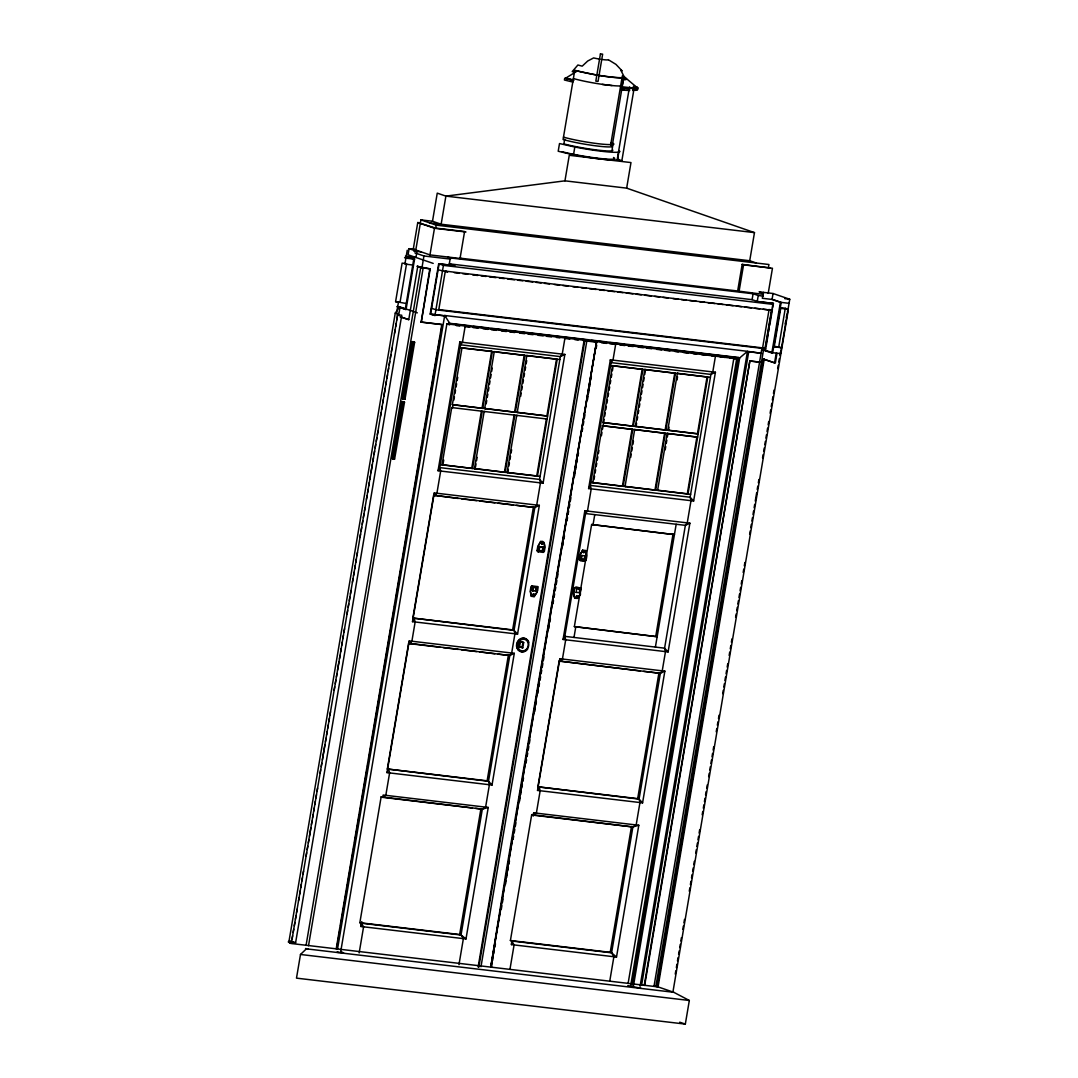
<?xml version="1.0" encoding="UTF-8"?>
<svg xmlns="http://www.w3.org/2000/svg" width="1078" height="1078" viewBox="0 0 1078 1078"><rect width="100%" height="100%" fill="white"/><g stroke="black" fill="none" stroke-linecap="round" stroke-linejoin="round"><path stroke-width="1.5" d="M532.572 594.733L533.57 595.757M534.297 594.962L534.028 594.261M360.955 926.501L361.251 923.199L359.85 922.714L381.14 796.858L482.324 809.147L488.24 807.449L465.992 938.938L360.955 926.501L361.79 921.569M511.457 944.611L511.807 941.013L510.406 940.528L531.697 814.672L632.88 826.961L638.796 825.263L616.508 957.048L511.457 944.611L512.01 941.323M635.36 426.295L644.833 369.458L675.461 373.244L665.854 430.068L635.36 426.295L636.047 426.538L636.586 423.29M637.138 420.043L637.677 416.795M638.216 413.548L638.755 410.3M639.294 407.053L639.847 403.805M640.386 400.558L640.925 397.31M641.464 394.063L642.003 390.815M642.555 387.568L643.094 384.32M643.633 381.073L644.172 377.812M644.711 374.565L645.264 371.317M395.599 301.611L402.107 263.126L406.568 263.665L400.059 302.136L395.599 301.611L406.258 303.497M417.321 312.849L399.642 306.772L395.262 313.105L288.864 942.105L292.421 943.331L290.063 943.048L291.451 943.533L658.052 986.896L673.777 992.299L689.327 1000.478L685.325 1024.1L296.49 978.137L300.493 954.475L306.381 948.842L673.777 992.299M396.852 311.609L398.388 302.568M404.573 257.709L405.894 258.168L404.897 264.083L412.766 265.013M407.241 250.231L406.204 256.321L414.558 259.192L406.042 309.507L396.906 306.543L400.059 306.92L398.658 315.207M395.262 313.105L397.89 313.415L291.491 942.415M292.057 939.1L292.623 935.785M293.176 932.457L293.742 929.142M294.307 925.827L294.86 922.498M295.426 919.184L295.992 915.869M296.544 912.54L297.11 909.226M298.512 900.925L299.078 897.61M299.63 894.295L300.196 890.967M300.762 887.652L301.314 884.337M301.88 881.009L302.446 877.694M302.999 874.379L303.565 871.051M306.098 856.121L306.651 852.792M307.217 849.477L307.782 846.163M308.335 842.834L308.901 839.519M309.467 836.205L310.868 827.904M311.421 824.589L311.987 821.261M312.553 817.946L313.105 814.631M313.671 811.303L314.237 807.988M314.789 804.673L315.355 801.345M315.921 798.03L316.474 794.715M317.04 791.387L317.606 788.072M320.126 773.128L320.692 769.813M321.244 766.498L321.81 763.17M322.376 759.855L324.896 744.925M325.462 741.597L326.028 738.282M326.58 734.967L327.146 731.639M327.712 728.324L328.264 725.009M328.83 721.681L329.396 718.366M329.949 715.051L330.515 711.723M334.167 690.149L334.719 686.834M335.285 683.519L335.851 680.191M336.403 676.876L336.969 673.561M337.535 670.233L338.937 661.932M339.503 658.618L340.055 655.303M340.621 651.974L341.187 648.66M341.739 645.345L342.305 642.016M342.871 638.702L343.424 635.387M343.99 632.058L344.556 628.744M347.076 613.813L347.642 610.485M348.194 607.17L348.76 603.855M349.326 600.527L349.878 597.212M350.444 593.897L351.01 590.569M352.412 582.268L352.964 578.953M353.53 575.639L354.096 572.31M354.649 568.995L355.214 565.68M355.78 562.352L356.333 559.037M356.899 555.722L357.465 552.394M359.985 537.464L360.551 534.149M361.117 530.821L361.669 527.506M362.235 524.191L362.801 520.863M363.353 517.548L363.919 514.233M364.485 510.905L365.038 507.59M366.439 499.289L367.005 495.974M367.571 492.646L368.124 489.331M368.689 486.016L369.255 482.688M369.808 479.373L370.374 476.058M370.94 472.743L372.341 464.443M372.907 461.114L373.46 457.8M374.026 454.485L374.592 451.156M375.144 447.842L375.71 444.527M376.276 441.198L376.828 437.884M377.394 434.569L377.96 431.24M380.48 416.31L381.046 412.995M381.599 409.667L382.164 406.352M382.73 403.037L383.283 399.709M383.849 396.394L385.25 388.093M385.816 384.779L386.369 381.45M386.935 378.135L387.501 374.821M388.053 371.492L388.619 368.177M389.185 364.863L389.737 361.534M390.303 358.219L390.869 354.905M391.422 351.576L391.988 348.261M394.521 333.331L395.074 330.003M395.639 326.688L396.205 323.373M396.758 320.045L397.89 313.415M756.365 263.019L749.722 260.741L754.479 232.619L626.655 188.138L564.953 180.834L445.901 196.115L441.145 224.224L432.494 221.259L420.892 219.885L415.892 249.476L409.088 248.681L408.063 254.772L433.208 263.409M290.656 943.439L288.244 941.889L295.601 942.765L401.744 315.234L397.014 314.668M417.765 222.526L413.265 249.166L429.96 254.907L461.478 258.639L460.09 258.154L464.591 231.527L435.701 228.105L417.765 222.526L434.474 228.267L465.979 231.999M405.261 309.413L413.763 259.097L405.422 256.227L415.919 257.48L416.957 251.376L409.088 248.681M400.005 316.811L408.751 319.64L417.765 266.374L416.97 266.279L430.23 268.88L421.228 322.147L442.236 324.64L440.821 332.94M306.098 945.231L420.716 267.56M430.23 268.88L421.956 267.802L423.937 255.971L414.828 252.831M308.524 945.716L423.142 268.045M392.163 458.527L401.798 401.555L403.118 401.717L404.506 402.188L394.588 459.066L392.163 458.527L394.588 459.066M402.296 398.604L411.944 341.632L413.251 341.78L414.639 342.265L405.005 399.237L402.296 398.604L405.005 399.237M432.494 221.259L437.25 193.137L445.901 196.115L754.479 232.619M403.617 398.752L413.251 341.78M429.96 254.907L434.474 228.267M435.701 228.105L436.199 225.14L420.892 219.885M421.228 322.147L429.812 268.732M433.477 315.194L430.189 314.062L438.692 263.746L454.458 265.606M434.919 315.692L443.422 265.377L438.692 263.746M441.171 310.383L438.8 309.575L445.308 271.104L771.471 310.221L764.962 348.693L435.916 309.763L431.604 308.281M337.576 948.775L444.688 315.49L446.359 316.07L430.607 314.197L439.11 263.894L454.862 265.754L449.297 263.841L450.308 257.925L447.586 256.995M336.201 948.883L441.818 324.491L420.811 322.012M336.619 949.031L339.988 929.101M340.554 925.773L346.456 890.9M347.022 887.585L347.574 884.256M348.14 880.942L352.91 852.711M353.476 849.383L354.042 846.068M354.595 842.753L359.378 814.523M359.931 811.195L360.497 807.88M361.063 804.552L366.951 769.679M367.517 766.364L368.083 763.035M368.649 759.72L379.874 693.289M380.44 689.974L381.006 686.646M381.558 683.331L392.796 616.899M393.362 613.584L393.915 610.256M394.481 606.941L395.047 603.613M395.613 600.298L406.837 533.88M407.403 530.551L407.969 527.236M408.522 523.908L409.088 520.593M409.653 517.265L413.305 495.678M413.858 492.363L419.76 457.49M420.326 454.161L420.892 450.847M421.444 447.518L422.01 444.203M422.576 440.875L426.228 419.288M426.78 415.973L432.682 381.1M433.248 377.772L433.801 374.457M434.367 371.128L440.269 336.255M340.864 950.756L446.885 323.872L597.279 341.82L596.579 341.578L506.242 870.943L490.813 966.804L596.579 341.578L736.705 358.785L738.268 357.465L739.656 357.936L747.485 351.32L761.755 353.382M492.026 785.04L488.509 781.294L387.325 769.005L408.602 643.229L509.786 655.505L514.3 653.335L492.026 785.04L386.989 772.616L409.263 640.911L514.3 653.335M517.561 634.107L514.044 630.361L412.861 618.071L433.625 495.247L534.809 507.536L539.337 505.366L517.561 634.107L412.51 621.669L434.286 492.942L539.337 505.366M438.045 470.736L459.821 341.995L564.859 354.433L543.083 483.173L438.045 470.736L439.77 467.609L460.549 344.798L459.821 341.995M359.163 952.912L363.582 926.81L361.251 923.199L461.034 935.003L465.992 938.938M465.197 326.041L462.435 342.319L460.549 344.798L560.344 356.602L564.859 354.433M443.732 460.063L442.896 464.968L442.061 464.672L451.722 407.565L547.098 419.032L546.411 418.79L536.75 475.91L537.437 476.153L557.218 359.243L526.846 355.497L517.238 412.322L517.925 412.564M452.369 404.654L461.977 347.83L491.649 351.334L492.35 351.576L482.742 408.4L452.369 404.654L547.597 416.068L517.238 412.322M453.07 404.883L452.558 407.848L451.722 407.565M453.892 400.019L454.431 396.771M454.983 393.524L455.536 390.276M456.088 387.029L456.627 383.781M457.18 380.534L457.732 377.287M471.746 468.189L481.408 411.068L482.243 411.351L472.582 468.472L442.061 464.672M482.041 408.158L491.649 351.334M475.209 468.782L474.509 468.553L484.17 411.432L484.857 411.675M484.669 408.468L494.276 351.644L524.919 355.43L515.297 412.254L484.669 408.468L485.369 408.71M475.479 467.151L476.031 463.89M476.584 460.629L477.136 457.368M486.191 403.832L486.744 400.585M487.283 397.351L487.835 394.103M488.388 390.856L488.94 387.608M489.479 384.361L490.032 381.113M490.584 377.866L491.137 374.618M491.676 371.371L492.228 368.124M504.45 472.083L514.112 414.976L514.799 415.205L505.137 472.326L474.509 468.553M514.61 412.012L524.218 355.188M508.317 469.375L507.765 472.636L507.078 472.407L516.726 415.286L517.427 415.515M508.87 466.114L509.422 462.853M509.975 459.578L510.527 456.317M511.08 453.056L511.632 449.796M520.674 396.327L521.226 393.079M521.779 389.832L522.318 386.584M522.87 383.337L523.423 380.089M523.975 376.842L524.514 373.594M525.067 370.347L525.619 367.099M526.172 363.852L526.711 360.604M564.683 139.251L563.902 143.913A28.634 2.601 9.6 0 0 597.791 150.125A28.634 2.601 9.6 0 0 612.102 149.613L613.153 143.401A28.634 2.601 9.6 0 1 612.614 144.668M564.953 180.834L569.265 155.286L630.98 162.576L626.655 188.138M574.817 147.012L559.509 143.549L558.202 151.243L575.113 155.245L570.41 154.383L573.523 154.706L574.817 147.012A35.412 3.207 9.6 0 0 618.462 152.173L619.971 151.594L619.109 150.597L617.815 158.291L618.678 159.288L617.047 159.908L621.858 160.73L634.12 88.221L629.323 87.399L631.007 87.911M546.91 415.839L556.517 359.014M458.959 964.716L463.378 938.628L461.034 935.003L459.646 934.518L480.936 808.662M461.034 935.003L482.324 809.147L485.612 807.139L489.399 784.73L488.509 781.294L509.786 655.505L511.673 653.025L514.934 633.797L514.044 630.361L534.809 507.536L536.709 505.056L540.455 482.863L539.566 479.427L560.344 356.602L562.231 354.123L564.98 337.845M488.509 781.294L487.121 780.809L508.398 655.033M514.044 630.361L512.643 629.875L533.421 507.064M518.801 646.638L519.69 641.37L520.458 641.41L523.665 642.501L522.763 647.838L518.801 646.638L522.763 647.838M519.556 646.733L520.458 641.41M531.912 585.839L530.592 591.512L531.4 596.336L530.174 591.364L530.969 586.634L531.912 585.839L537.706 586.607L537.693 590.731M537.06 550.669L538.313 551.815L537.06 550.669L537.787 546.371L540.684 541.439C546.115 540.132 544.296 547.813 543.891 551.478L542.881 552.259L544.309 551.613L545.023 547.328L544.161 543.258M537.477 550.804L538.205 546.519L540.684 541.439M522.224 646.423L522.668 643.795M533.152 590.852L532.316 590.569L532.882 587.16L536.871 587.82M539.93 550.75L539.094 550.454L539.714 546.762L543.703 547.422M532.734 590.704L533.3 587.294L536.453 587.672L535.874 591.081L532.316 590.569M533.354 595.757L533.853 594.045M542.854 543.757L541.951 544.067L542.584 542.396M536.035 587.523L535.47 590.933L536.292 591.229M542.867 547.139L542.247 550.831L543.083 551.114M612.573 143.67L623.879 76.781L622.343 75.891L610.633 145.139A27.422 2.479 9.6 0 1 597.738 146.069A27.422 2.479 9.6 0 1 563.08 139.48L574.79 70.218A27.422 2.479 9.6 0 0 597.913 75.177M531.4 596.336L534.095 596.66L537.006 592.172L537.706 586.607M621.103 89.919L624.095 90.215L624.391 88.45L629.848 88.746M478.133 966.993L584.155 340.109M478.821 967.222L584.855 340.352M573.523 154.706A35.412 3.207 9.6 0 0 617.155 159.867L629.417 87.358M480.99 966.683L586.863 340.742M635.71 90.444L636.007 88.665L637.839 87.965L636.802 86.766L636.492 88.531L637.543 89.73L632.651 90.552M637.543 89.73L637.839 87.965M490.908 967.128L596.66 341.901M491.528 967.033L492.094 963.719M492.646 960.404L493.212 957.089M493.764 953.774L494.33 950.459M494.896 947.144L495.449 943.816M501.337 908.997L501.903 905.682M502.469 902.367L503.022 899.039M505.555 884.122L506.108 880.807M506.673 877.492L507.239 874.164M507.792 870.849L508.358 867.534M508.91 864.219L509.476 860.904M513.128 839.344L513.68 836.029M514.246 832.715L514.812 829.386M515.365 826.071L515.931 822.757M519.583 801.197L520.135 797.882M520.701 794.567L521.253 791.252M521.819 787.937L522.385 784.609M522.938 781.294L523.504 777.979M526.024 763.049L526.59 759.734M527.155 756.419L527.708 753.104M528.274 749.789L528.826 746.475M529.392 743.16L529.958 739.831M534.728 711.642L535.281 708.327M535.847 705.012L536.399 701.697M537.814 693.397L538.367 690.082M538.933 686.767L539.485 683.452M540.051 680.137L540.617 676.822M541.169 673.507L541.735 670.179M542.301 666.864L542.854 663.549M543.42 660.235L543.986 656.92M548.742 628.73L549.308 625.402M549.874 622.087L550.427 618.772M552.96 603.842L553.513 600.527M554.079 597.212L554.644 593.897M555.197 590.582L555.763 587.267M556.315 583.953L556.881 580.624M557.447 577.309L558 573.995M562.77 545.805L563.336 542.49M563.888 539.175L564.454 535.847M566.974 520.93L567.54 517.615M568.106 514.3L568.658 510.972M569.224 507.657L569.79 504.342M570.343 501.027L570.909 497.713M574.561 476.153L575.113 472.838M575.679 469.523L576.231 466.195M576.797 462.88L577.363 459.565M577.916 456.25L578.482 452.935M582.133 431.375L582.686 428.06M583.252 424.745L583.804 421.417M584.37 418.102L584.936 414.787M587.456 399.857L588.022 396.542M588.575 393.227L589.14 389.913M589.706 386.598L590.259 383.283M590.825 379.968L591.377 376.64M596.147 348.45L596.713 345.135M642.582 802.854L639.065 799.108L537.882 786.819L559.159 661.043L660.342 673.319L664.856 671.149L642.582 802.854L537.531 790.43L559.819 658.725L664.856 671.149M533.192 816.127L533.745 812.839L638.796 825.263M563.066 639.483L584.842 510.756L689.88 523.18L668.104 651.92L563.066 639.483L564.805 636.357L585.57 513.546L584.842 510.756M588.601 488.55L610.364 359.809L715.415 372.247L693.639 500.987L588.601 488.55L590.326 485.423L611.105 362.612L610.364 359.809M574.574 597.94L577.269 598.25L580.597 593.911L577.687 598.398C572.081 599.408 573.429 591.458 574.143 588.224L575.086 587.429C576.878 585.772 583.292 590.353 580.463 588.062M586.136 560.264L585.125 561.059L580.139 560.466L579.034 559.361L579.762 555.076L582.659 550.13L585.718 550.562L586.863 555.979L586.378 558.835M510.002 969.068L514.085 944.921L511.807 941.013L611.59 952.817L616.508 957.048M580.139 560.466L579.304 559.455L580.031 555.17L582.659 550.13M615.754 343.842L612.991 360.119L611.105 362.612L710.901 374.416L715.415 372.247M574.992 598.074L573.765 593.102L574.561 588.372L575.504 587.577L580.88 588.211M592.765 482.54L602.373 425.716L632.746 429.462L623.138 486.286L592.765 482.54L593.452 482.782M602.925 422.455L612.533 365.644L642.906 369.39L633.298 426.214L602.925 422.455L603.613 422.697L698.153 433.882L667.781 430.135L677.402 373.311L707.774 377.057L687.993 493.967L657.62 490.207L667.242 433.396L697.601 437.142L602.373 425.716M594.005 479.535L594.557 476.287M595.11 473.04L595.649 469.792M596.201 466.545L596.754 463.297M597.306 460.05L597.845 456.802M598.398 453.555L598.95 450.308M601.416 435.701L601.969 432.453M602.521 429.206L604.165 419.45M604.718 416.202L605.27 412.955M605.809 409.707L606.362 406.46M606.914 403.212L607.466 399.965M608.005 396.717L608.558 393.47M609.11 390.236L609.663 386.989M610.202 383.741L610.754 380.494M611.307 377.246L611.859 373.999M612.412 370.751L612.951 367.504M581.069 559.159L581.689 555.466L585.125 555.925L584.492 559.63L581.069 559.159L585.058 559.819M581.352 559.253L581.689 555.466M576.326 592.442L576.474 588.898L580.045 589.41M576.528 597.36C579.627 593.951 574.331 599.341 576.824 595.582M584.559 551.424C585.044 553.337 581.904 552.475 583.346 551.087C585.772 552.65 581.487 552.394 584.424 551.047M584.222 559.536L584.842 555.83L585.677 556.127M579.479 592.819L579.627 589.262M574.358 626.614L657.149 636.721L574.358 626.614L591.62 524.514L674.424 534.621L591.62 524.514M580.18 593.762L580.975 589.033M586.095 558.741L585.718 550.562M573.995 637.448L575.746 627.086M593.008 524.986L594.76 514.624M622.437 486.043L632.045 429.233M632.597 425.972L642.205 369.148M625.065 486.367L634.673 429.543L665.301 433.316L655.693 490.14L625.065 486.367L625.752 486.596M630.697 457.382L631.25 454.134M631.802 450.887L632.355 447.639M632.894 444.392L633.446 441.145M654.993 489.897L664.614 433.086M665.166 429.826L674.774 373.001M665.18 449.863L665.732 446.615M666.285 443.368L666.837 440.12M667.376 436.873L667.929 433.625L667.242 433.396M669.034 427.131L668.481 430.378L667.781 430.135M676.997 380.049L677.55 376.801M655.761 636.249L673.036 534.136M655.397 647.083L676.175 524.258M687.306 493.724L696.914 436.9M697.466 433.652L707.074 376.828M609.798 980.872L613.881 956.725L611.59 952.817L610.202 952.332L631.492 826.476M611.59 952.817L632.88 826.961L636.168 824.953L639.955 802.544L639.065 799.108L660.342 673.319L662.229 670.839L665.49 651.611L664.587 648.174L685.365 525.35L687.252 522.87L691.011 500.677L690.122 497.227L710.901 374.416L712.787 371.937L715.536 355.659M639.065 799.108L637.677 798.623L658.941 672.847M763.157 294.321L737.662 290.993L742.176 264.366L769.827 267.95M739.05 291.478L743.564 264.838L742.176 264.366M628.178 983.042L733.929 357.829M630.819 984.834L736.705 358.785L730.035 357.99M632.126 984.996L738.268 357.465L448.61 323.184L449.674 324.828L446.885 323.872M633.527 985.467L739.656 357.936L646.436 346.914M772.67 307.89L773.411 303.444L757.659 301.584L752.094 299.671L753.091 293.755L450.308 257.925M640.089 986.249L747.485 351.32L444.688 315.49L449.998 323.669L448.61 323.184M641.626 985.022L748.725 351.751L761.337 353.234M750.382 292.812L758.238 295.52L757.241 301.436L773.411 303.444M644.253 985.332L749.857 360.941L761.162 362.275M644.671 985.467L749.857 360.941M763.332 292.354L762.335 298.283L772.845 299.522L781.186 302.392L772.683 352.695L763.547 349.744L655.869 986.33L657.27 986.801L763.44 359.095L775.351 363.016L776.995 353.328M768.425 267.465L768.937 264.514L436.199 225.14M768.21 293.324L772.454 268.26L743.564 264.838M764.329 349.838L761.701 349.528L654.036 986.114L655.869 986.33M764.962 348.693L762.604 347.884L769.113 309.413M763.52 293.378L759.101 291.855L773.061 293.512L772.05 299.428L780.405 302.298L789.069 303.322M765.043 350.363L772.993 303.295M765.407 350.795L765.906 347.844M766.175 346.24L768.075 335.015M768.614 331.808L769.166 328.601M769.705 325.394L772.414 309.359M658.052 986.896L764.221 359.19M780.405 302.298L771.888 352.614L780.566 353.638L789.756 299.253L773.061 293.512M776.2 353.234L774.57 362.922L763.44 359.095M778.774 346.752L785.283 308.281L780.822 307.756L774.314 346.227L781.563 347.709L773.681 346.779M675.246 974.108L675.798 970.833M676.364 967.559L676.917 964.231M677.483 960.916L678.049 957.587M678.601 954.273L679.167 950.958M679.733 947.629L680.285 944.315M680.851 941L681.417 937.671M682.819 929.371L683.371 926.056M683.937 922.728L684.503 919.413M689.273 891.196L689.839 887.868M690.392 884.553L690.958 881.238M691.524 877.91L692.076 874.595M692.642 871.267L693.208 867.952M693.76 864.637L694.326 861.309M695.728 853.008L696.294 849.693M696.86 846.378L697.412 843.05M697.978 839.735L698.544 836.407M699.096 833.092L699.662 829.777M702.182 814.833L702.748 811.518M703.314 808.19L703.867 804.875M704.433 801.547L704.999 798.232M705.564 794.917L706.117 791.589M706.683 788.274L707.249 784.946M708.65 776.645L709.203 773.33M709.769 770.015L710.335 766.687M710.887 763.372L711.453 760.057M712.019 756.729L712.571 753.414M713.137 750.086L713.703 746.771M716.223 731.827L716.789 728.512M717.355 725.184L717.908 721.869M718.474 718.554L719.039 715.226M722.691 693.653L723.244 690.324M723.81 687.009L724.376 683.695M724.928 680.366L725.494 677.051M726.06 673.723L726.612 670.408M727.178 667.093L727.744 663.765M729.146 655.464L729.698 652.15M730.264 648.835L730.83 645.506M731.383 642.192L731.949 638.863M735.6 617.29L736.166 613.975M736.719 610.647L737.285 607.332M737.851 604.003L738.403 600.689M738.969 597.374L739.535 594.045M740.087 590.731L740.653 587.402M741.219 584.087L741.772 580.772M743.187 572.472L743.739 569.144M744.305 565.829L744.871 562.514M749.641 534.284L750.207 530.969M750.76 527.654L751.326 524.326M751.892 521.011L752.444 517.683M753.01 514.368L753.576 511.053M754.128 507.725L754.694 504.41M755.26 501.081L756.662 492.781M757.214 489.466L757.78 486.151M758.346 482.823L758.899 479.508M762.55 457.921L763.116 454.62M763.669 451.305L764.235 448.003M764.787 444.688L765.353 441.387M765.919 438.072L766.471 434.757M767.037 431.456L767.59 428.141M768.156 424.84L768.708 421.525M770.11 413.251L770.676 409.95M771.228 406.635L771.794 403.334M772.347 400.019L772.913 396.717M773.465 393.403L774.031 390.088M777.669 368.582L778.222 365.28M778.788 361.965L779.34 358.664M779.906 355.349L780.459 352.034M785.215 323.912L785.781 320.611M786.32 317.444L786.846 314.291M393.281 458.918L403.199 402.04L401.798 401.555M533.745 812.839L533.084 815.157L531.697 814.672M541.52 542.908L541.479 543.595M623.879 76.781L622.181 85.674A27.422 2.479 9.6 0 1 601.416 84.219A27.422 2.479 9.6 0 1 573.388 78.505M412.51 621.669L414.248 618.543L415.138 621.993L411.89 641.221L409.99 643.701L408.602 643.229M386.989 772.616L388.713 769.49L389.603 772.926L385.816 795.335L382.528 797.343L381.14 796.858M537.531 790.43L539.269 787.29L540.159 790.74L536.372 813.149L533.084 815.157L632.88 826.961M541.493 542.652L543.002 542.867M541.789 542.53L541.722 543.945M542.557 543.878L542.76 542.611M579.856 560.371L584.855 560.964L585.853 560.169M532.909 594.126L533.65 593.991L532.842 595.433M565.398 78.357L577.296 71L596.35 75.002A27.651 2.52 9.6 0 0 620.443 77.859L623.111 77.751M689.88 523.18L685.365 525.35L585.57 513.546L587.47 511.066L591.216 488.86L590.326 485.423L690.122 497.227L693.639 500.987M623.583 77.683L624.607 77.293L623.933 76.511L637.556 87.951L635.75 88.652M632.57 87.992L634.255 87.345L633.298 86.253M634.12 88.221L632.26 88.113M533.421 595.703L534.122 594.463M787.385 311.138L788.112 311.03L672.928 992.016L672.2 992.124M632.355 88.773L634.659 88.692M632.948 88.773L636.007 88.665M617.155 159.867L621.858 160.73M583.643 552.664L584.802 552.192L584.316 551.06M624.283 88.436L621.332 88.14M523.665 642.501L519.69 641.37M624.095 90.215L629.714 90.525M602.184 84.394L612.034 85.553M621.871 86.725L630.064 87.695M429.556 222.863L749.722 260.741M413.709 250.999L421.134 251.875M460.09 258.154L737.662 290.993M423.937 255.971L450.483 259.111M758.238 295.52L763.224 296.113M784.784 298.66L789.756 299.253M405.894 258.168L414.558 259.192M449.297 263.841L752.094 299.671M443.422 265.377L772.71 304.333M780.189 308.308L788.072 309.238L785.283 308.281M454.35 272.707L459.363 273.3M462.705 273.691L467.704 274.284M472.716 274.877L477.716 275.469M481.057 275.86L486.07 276.453M489.399 276.857L496.082 277.639M499.424 278.03L504.423 278.623M507.765 279.027L514.435 279.808M517.777 280.213L522.79 280.806M526.118 281.196L532.801 281.991M536.143 282.382L541.143 282.975M544.484 283.366L549.497 283.959M554.496 284.552L559.509 285.144M562.837 285.535L567.85 286.128M572.863 286.721L577.862 287.314M581.204 287.718L586.216 288.311M589.545 288.702L596.228 289.483M599.557 289.888L604.569 290.481M607.911 290.871L614.581 291.666M617.923 292.057L622.936 292.65M626.264 293.041L632.948 293.836M636.276 294.227L641.289 294.82M644.631 295.21L651.301 296.005M654.642 296.396L659.655 296.989M662.983 297.393L667.996 297.986M672.995 298.579L678.008 299.172M681.35 299.563L686.349 300.156M689.691 300.546L696.375 301.341M699.703 301.732L704.716 302.325M708.057 302.716L714.727 303.511M718.069 303.902L723.068 304.495M726.41 304.899L733.094 305.68M736.422 306.071L741.435 306.664M744.777 307.068L751.447 307.85M754.789 308.254L759.788 308.847M763.13 309.238L771.471 310.221M438.8 309.575L762.604 347.884M430.189 314.062L445.942 315.921M454.997 324.262L469.981 326.028M473.309 326.432L488.294 328.197M491.622 328.588L506.606 330.367M509.934 330.757L524.919 332.536M528.247 332.927L543.231 334.706M546.559 335.096L588.17 340.015M591.499 340.405L606.483 342.184M609.811 342.575L624.795 344.354M628.124 344.744L643.108 346.523M456.344 325.61L459.686 326.014M464.699 326.607L469.698 327.2M473.04 327.591L478.039 328.184M483.052 328.777L488.051 329.369M491.393 329.76L496.406 330.353M501.405 330.946L506.417 331.539M509.746 331.93L514.758 332.523M519.758 333.115L524.77 333.708M528.112 334.113L533.111 334.692M538.124 335.285L543.123 335.878M546.465 336.282L551.464 336.875M556.477 337.468L559.819 337.859M564.818 338.452L569.831 339.044M574.83 339.637L578.172 340.028M583.171 340.621L596.525 342.198M601.537 342.791L606.537 343.383M609.879 343.774L614.891 344.367M619.89 344.96L624.903 345.553M628.231 345.957L633.244 346.55M638.243 347.143L643.256 347.736M646.598 348.127L651.597 348.72M656.61 349.312L661.609 349.905M664.951 350.296L669.95 350.889M674.963 351.482L678.305 351.873M683.304 352.466L688.316 353.058M693.316 353.651L696.657 354.042M701.657 354.635L706.669 355.228M711.669 355.821L715.01 356.225M720.023 356.818L725.022 357.411M750.275 361.076L759.963 362.235M414.639 342.265L411.944 341.632M460.05 347.749L494.977 351.886L494.276 351.644M496.635 352.088L559.846 359.567M610.606 365.563L710.389 377.367M403.199 402.04L404.506 402.188M507.078 472.407L536.75 475.91M440.282 464.658L540.065 476.463M590.825 482.472L690.621 494.276M458.298 498.481L433.625 495.247M461.627 498.871L476.597 500.65M479.926 501.041L494.896 502.82M498.225 503.21L513.195 504.976M516.51 505.366L534.809 507.536M540.132 546.91L543.285 547.274L542.665 550.979L539.094 550.454M537.895 551.666L543.299 552.408M575.908 592.307L579.061 592.671M412.861 618.071L512.643 629.875M439.932 647.245L409.99 643.701L409.263 640.911M443.26 647.635L458.231 649.414M461.546 649.805L476.516 651.57M479.845 651.974L494.815 653.74M498.144 654.13L509.786 655.505M640.386 670.961L559.159 661.043M643.701 671.351L660.342 673.319M387.325 769.005L487.121 780.809M537.882 786.819L637.677 798.623M488.24 807.449L383.189 795.025L382.528 797.343L472.353 807.961M475.667 808.365L482.324 809.147M359.85 922.714L459.646 934.518M510.406 940.528L610.202 952.332M300.493 954.475L689.327 1000.478M307.958 949.017L305.532 948.546L306.381 948.842M567.338 78.451L573.563 79.974M572.903 82.09L564.414 80.001L564.71 78.236L573.792 80.419A41.516 3.76 9.6 0 1 565.654 78.303M679.706 1022.187L685.325 1024.1M761.701 349.528L772.454 353.22M445.308 271.104L447.68 271.912L438.113 269.81M417.765 266.374L421.929 267.802M677.402 373.311L678.089 373.554M644.833 369.458L645.533 369.7M612.533 365.644L613.234 365.873M397.701 306.637L406.042 309.507M526.846 355.497L527.533 355.74M400.8 316.905L408.751 319.64M461.977 347.83L462.678 348.059M634.673 429.543L635.373 429.772M480.801 408.01L481.502 408.252M657.62 490.207L658.321 490.45M539.714 546.762L540.55 547.045M532.882 587.16L533.718 587.443M537.006 592.172L534.095 596.66M641.06 988.337L627.76 985.548M340.715 951.578L343.586 952.858L337.023 952.09L338.276 952.521M289.389 940.636L295.601 942.765M543.083 483.173L539.566 479.427L439.77 467.609L440.673 471.046L436.913 493.252L435.027 495.732L434.286 492.942M668.104 651.92L664.587 648.174L564.805 636.357L565.694 639.793L562.433 659.035L560.547 661.515L559.819 658.725M611.037 142.768A27.422 2.479 9.6 0 1 598.128 143.711A27.422 2.479 9.6 0 1 563.484 137.108M613.49 157.496A31.343 2.843 9.6 0 1 599.691 158.453A31.343 2.843 9.6 0 1 562.298 151.782M628.38 88.14A39.185 3.571 9.6 0 1 621.952 87.79M635.535 86.577A41.516 3.76 9.6 0 1 632.085 88.585M630.32 88.585A41.516 3.76 9.6 0 1 623.515 88.207M527.694 649.104A6.926 6.05 -71 0 1 518.275 649.832A6.926 6.05 -71 0 1 520.041 639.402A6.926 6.05 -71 0 1 528.853 642.286M623.731 79.799A30.278 2.749 9.6 0 0 624.714 77.845L620.766 70.11L622.141 70.919L615.942 64.37L608.235 59.654A9.042 0.822 9.6 0 1 602.413 59.533M574.668 72.28A30.278 2.749 9.6 0 1 572.229 71.593L577.902 65.003L582.201 66.162L587.712 61.015L593.614 57.916A9.042 0.822 9.6 0 0 600.136 59.196M621.454 77.67A27.422 2.479 9.6 0 1 599.314 75.393M600.433 53.9L595.824 81.133L598.047 81.389L602.642 54.169L600.433 53.9M526.077 650.25A6.926 6.05 -71 0 0 525.296 638.54A6.926 6.05 -71 0 0 516.497 646.005A6.926 6.05 -71 0 0 526.077 650.25M526.037 649.684A6.01 5.242 -71 0 0 525.363 639.537A6.01 5.242 -71 0 0 517.736 646.005A6.01 5.242 -71 0 0 526.037 649.684"/></g></svg>
